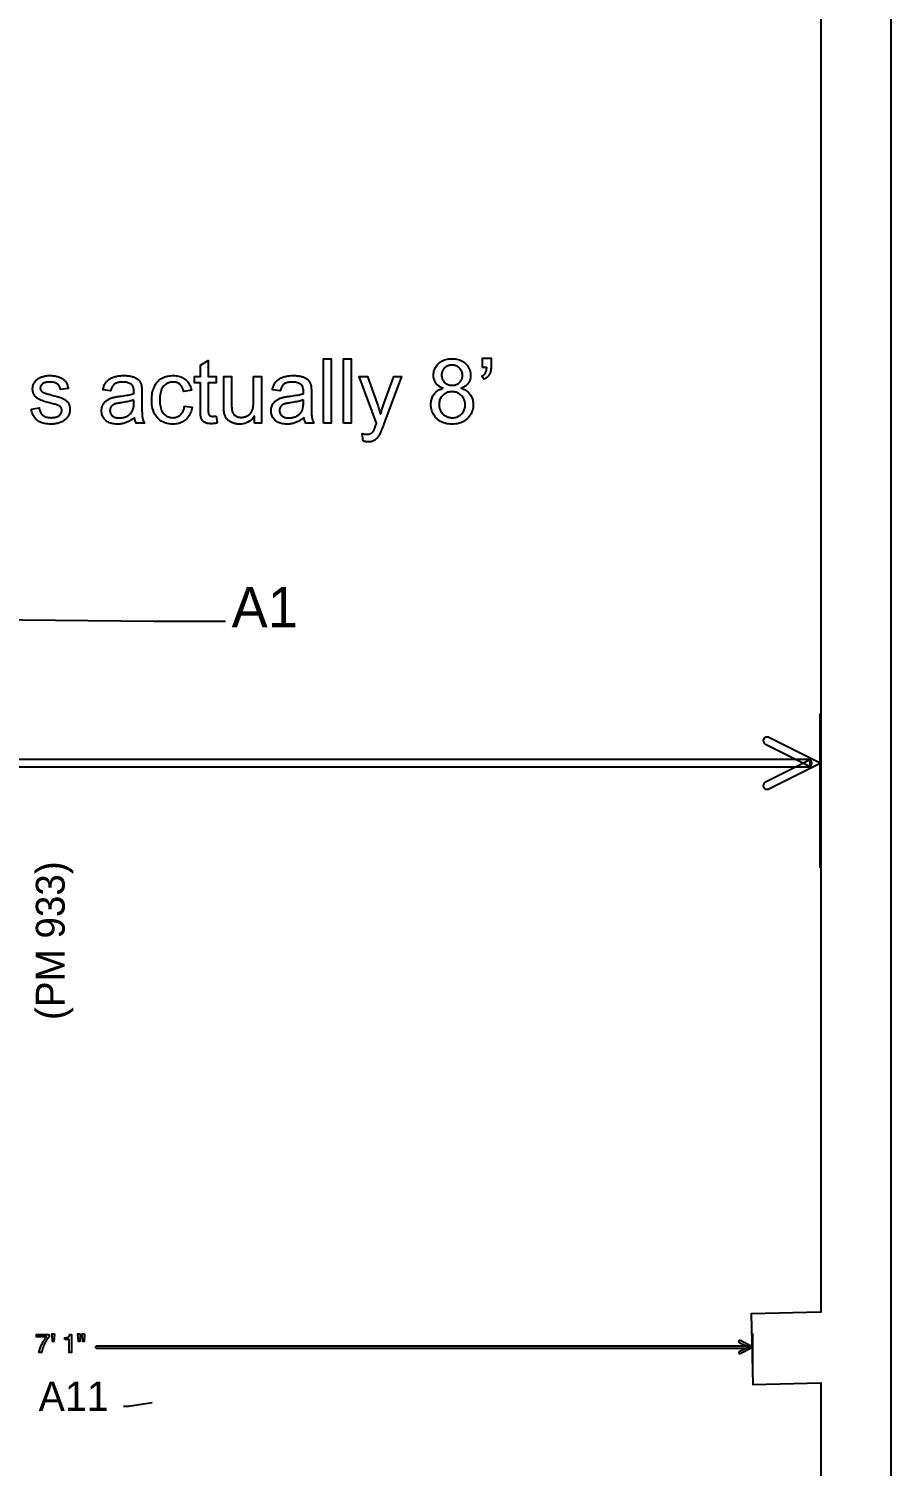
# Model space of a CAD drawing. Header units: inches. Extents: x -1 to 396, y -34 to 687.
# Drawn here: x 339.1 to 392.2, y 403.2 to 491.7 of the extents above; entities that cross this region are included whole.
import ezdxf

# ---------------------------------------------------------------- set-up
doc = ezdxf.new("R2010")
doc.units = ezdxf.units.IN
doc.header["$MEASUREMENT"] = 0
for name, color, linetype in [('AL_EQUIPMENT', 6, 'Continuous'), ('AL_LABELS', 1, 'Continuous'), ('AL_LINEWORK', 30, 'Continuous'), ('DIMENSIONS', 9, 'Continuous'), ('NOTES', 1, 'Continuous'), ('WALLS', 7, 'Continuous')]:
    doc.layers.add(name, color=color, linetype=linetype)

# ---------------------------------------------------------------- blocks, each defined once
blk = doc.blocks.new('AL_pm933', base_point=(1408.585, -349.357))
for p, q in [((1394.37, -381.876), (1394.37, -309.876)), ((1394.37, -309.876), (1431.12, -309.876)), ((1431.12, -381.876), (1431.12, -309.876)), ((1394.37, -313.594), (1388.333, -313.594)), ((1388.333, -313.594), (1388.333, -378.671)), ((1394.37, -313.594), (1394.37, -378.671)), ((1390.849, -320.284), (1390.849, -372.944)), ((1390.849, -320.284), (1392.045, -320.284)), ((1392.045, -320.284), (1392.045, -372.944)), ((1388.333, -322.501), (1386.051, -322.501)), ((1386.051, -322.501), (1386.051, -327.663)), ((1386.051, -327.663), (1388.333, -327.663)), ((1388.333, -364.581), (1386.051, -364.581)), ((1386.051, -364.581), (1386.051, -369.743)), ((1386.051, -369.743), (1388.333, -369.743)), ((1390.849, -372.944), (1392.045, -372.944)), ((1394.37, -378.671), (1388.333, -378.671)), ((1394.37, -381.876), (1431.12, -381.876))]:
    blk.add_line(p, q)
for points in [[(1429.37, -320.432), (1429.37, -320.432), (1429.37, -320.432), (1428.74, -323.546), (1427.024, -326.089), (1424.48, -327.803), (1421.37, -328.432), (1421.37, -328.432), (1418.255, -327.803), (1415.712, -326.089), (1413.998, -323.546), (1413.37, -320.432), (1413.37, -320.432), (1413.998, -317.318), (1415.712, -314.775), (1418.255, -313.061), (1421.37, -312.432), (1421.37, -312.432), (1424.48, -313.061), (1427.024, -314.775), (1428.74, -317.318), (1429.37, -320.432)], [(1411.98, -320.764), (1411.98, -320.764), (1411.98, -320.764), (1411.352, -323.878), (1409.637, -326.421), (1407.095, -328.135), (1403.98, -328.764), (1403.98, -328.764), (1400.865, -328.135), (1398.323, -326.421), (1396.608, -323.878), (1395.98, -320.764), (1395.98, -320.764), (1396.608, -317.65), (1398.323, -315.107), (1400.865, -313.393), (1403.98, -312.764), (1403.98, -312.764), (1407.095, -313.393), (1409.637, -315.107), (1411.352, -317.65), (1411.98, -320.764)], [(1411.98, -343.658), (1411.98, -343.658), (1411.98, -343.658), (1411.352, -346.772), (1409.637, -349.315), (1407.095, -351.029), (1403.98, -351.658), (1403.98, -351.658), (1400.865, -351.029), (1398.323, -349.315), (1396.608, -346.772), (1395.98, -343.658), (1395.98, -343.658), (1396.608, -340.544), (1398.323, -338.001), (1400.865, -336.287), (1403.98, -335.658), (1403.98, -335.658), (1407.095, -336.287), (1409.637, -338.001), (1411.352, -340.544), (1411.98, -343.658)], [(1429.63, -344.255), (1429.63, -344.255), (1429.63, -344.255), (1429.002, -347.369), (1427.288, -349.912), (1424.745, -351.626), (1421.63, -352.255), (1421.63, -352.255), (1418.515, -351.626), (1415.972, -349.912), (1414.258, -347.369), (1413.63, -344.255), (1413.63, -344.255), (1414.258, -341.141), (1415.972, -338.598), (1418.515, -336.884), (1421.63, -336.255), (1421.63, -336.255), (1424.745, -336.884), (1427.288, -338.598), (1429.002, -341.141), (1429.63, -344.255)], [(1411.98, -367.495), (1411.98, -367.495), (1411.98, -367.495), (1411.352, -370.609), (1409.637, -373.152), (1407.095, -374.866), (1403.98, -375.495), (1403.98, -375.495), (1400.865, -374.866), (1398.323, -373.152), (1396.608, -370.609), (1395.98, -367.495), (1395.98, -367.495), (1396.608, -364.381), (1398.323, -361.838), (1400.865, -360.124), (1403.98, -359.495), (1403.98, -359.495), (1407.095, -360.124), (1409.637, -361.838), (1411.352, -364.381), (1411.98, -367.495)], [(1429.57, -367.813), (1429.57, -367.813), (1429.57, -367.813), (1428.94, -370.927), (1427.224, -373.47), (1424.68, -375.184), (1421.57, -375.813), (1421.57, -375.813), (1418.455, -375.184), (1415.912, -373.47), (1414.198, -370.927), (1413.57, -367.813), (1413.57, -367.813), (1414.198, -364.699), (1415.912, -362.156), (1418.455, -360.442), (1421.57, -359.813), (1421.57, -359.813), (1424.68, -360.442), (1427.224, -362.156), (1428.94, -364.699), (1429.57, -367.813)]]:
    blk.add_lwpolyline(points)
at = {"insert": (1404.501, -381.876), "char_height": 2.0998, "attachment_point": 1}
blk.add_mtext('Pizza Oven\\P(PM 933)', dxfattribs=at)

msp = doc.modelspace()

# ---------------------------------------------------------------- linework, layer by layer
at = {"layer": 'AL_LINEWORK'}
for points in [[(324.667, 455.478), (346.782, 455.263), (346.782, 455.263), (351.205, 455.263)], [(346.703, 407.116), (345.231, 406.899), (345.231, 406.899), (344.937, 406.899)]]:
    msp.add_lwpolyline(points, dxfattribs=at)
at = {"layer": 'DIMENSIONS'}
for points in [[(387.82, 440.074), (387.82, 449.576)], [(338.404, 446.285), (340.246, 446.285), (342.298, 446.285), (344.703, 446.285), (347.603, 446.285), (351.142, 446.285), (351.246, 446.285), (351.332, 446.285), (351.404, 446.285), (351.466, 446.285), (351.524, 446.285), (351.582, 446.285), (351.645, 446.285), (351.717, 446.285), (351.803, 446.285), (351.907, 446.285), (357.876, 446.285), (363.36, 446.284), (368.337, 446.284), (372.783, 446.284), (376.677, 446.284), (379.997, 446.284), (382.718, 446.284), (384.82, 446.284), (386.28, 446.284), (387.074, 446.284), (387.111, 446.287), (387.147, 446.296), (387.18, 446.31), (387.21, 446.329), (387.237, 446.351), (387.26, 446.378), (387.278, 446.408), (387.292, 446.441), (387.301, 446.477), (387.304, 446.514), (387.301, 446.551), (387.292, 446.587), (387.278, 446.62), (387.26, 446.65), (387.237, 446.677), (387.21, 446.7), (387.18, 446.719), (387.147, 446.732), (387.111, 446.741), (387.074, 446.744), (387.074, 446.744), (386.28, 446.744), (384.82, 446.744), (382.718, 446.744), (379.997, 446.744), (376.677, 446.744), (372.783, 446.744), (368.337, 446.744), (363.36, 446.745), (357.876, 446.745), (351.907, 446.745), (351.803, 446.745), (351.717, 446.745), (351.645, 446.745), (351.582, 446.745), (351.524, 446.745), (351.466, 446.745), (351.404, 446.745), (351.332, 446.745), (351.246, 446.745), (351.142, 446.745), (347.604, 446.745), (344.703, 446.745), (342.298, 446.745), (340.246, 446.745), (338.404, 446.745)], [(383.679, 408.938), (383.679, 411.388)]]:
    msp.add_lwpolyline(points, dxfattribs=at)
for points in [[(384.647, 444.929), (387.407, 446.308), (387.818, 446.514), (387.407, 446.72), (384.647, 448.1), (384.612, 448.114), (384.577, 448.122), (384.541, 448.124), (384.506, 448.121), (384.471, 448.113), (384.439, 448.099), (384.409, 448.08), (384.381, 448.057), (384.358, 448.029), (384.338, 447.997), (384.324, 447.963), (384.316, 447.927), (384.314, 447.891), (384.317, 447.856), (384.326, 447.822), (384.339, 447.789), (384.358, 447.759), (384.381, 447.732), (384.409, 447.708), (384.441, 447.689), (387.201, 446.308), (387.201, 446.72), (384.441, 445.34), (384.409, 445.321), (384.381, 445.297), (384.358, 445.27), (384.339, 445.239), (384.326, 445.207), (384.317, 445.173), (384.314, 445.137), (384.316, 445.102), (384.324, 445.066), (384.338, 445.031), (384.358, 444.999), (384.381, 444.972), (384.408, 444.948), (384.439, 444.93), (384.471, 444.916), (384.505, 444.907), (384.541, 444.904), (384.576, 444.906), (384.612, 444.915), (384.647, 444.929)], [(340.36, 411.315), (340.36, 411.192), (340.349, 411.181), (340.337, 411.168), (340.324, 411.153), (340.311, 411.138), (340.297, 411.12), (340.282, 411.101), (340.266, 411.08), (340.25, 411.058), (340.233, 411.034), (340.216, 411.009), (340.198, 410.983), (340.18, 410.956), (340.163, 410.929), (340.147, 410.901), (340.131, 410.873), (340.115, 410.845), (340.1, 410.816), (340.085, 410.787), (340.07, 410.757), (340.056, 410.727), (340.043, 410.698), (340.03, 410.67), (340.018, 410.642), (340.007, 410.614), (339.996, 410.587), (339.986, 410.56), (339.977, 410.534), (339.968, 410.509), (339.96, 410.484), (339.953, 410.459), (339.948, 410.443), (339.943, 410.424), (339.938, 410.404), (339.932, 410.382), (339.926, 410.358), (339.92, 410.332), (339.914, 410.304), (339.908, 410.274), (339.901, 410.242), (339.894, 410.209), (339.737, 410.209), (339.749, 410.273), (339.764, 410.337), (339.781, 410.402), (339.801, 410.466), (339.823, 410.53), (339.848, 410.594), (339.875, 410.658), (339.905, 410.722), (339.938, 410.786), (339.973, 410.85), (339.995, 410.887), (340.017, 410.923), (340.039, 410.958), (340.061, 410.992), (340.084, 411.024), (340.106, 411.056), (340.129, 411.087), (340.152, 411.117), (340.176, 411.146), (340.199, 411.173), (339.577, 411.173), (339.577, 411.315), (340.36, 411.315)], [(340.679, 411.363), (340.653, 410.901), (340.562, 410.901), (340.536, 411.363), (340.679, 411.363)], [(341.322, 411.006), (341.322, 411.114), (341.352, 411.117), (341.38, 411.121), (341.406, 411.125), (341.43, 411.129), (341.452, 411.134), (341.473, 411.139), (341.491, 411.145), (341.508, 411.151), (341.523, 411.157), (341.536, 411.164), (341.548, 411.172), (341.559, 411.182), (341.57, 411.194), (341.579, 411.207), (341.589, 411.223), (341.598, 411.241), (341.606, 411.26), (341.613, 411.281), (341.62, 411.305), (341.626, 411.33), (341.738, 411.33), (341.738, 410.209), (341.587, 410.209), (341.587, 411.006), (341.322, 411.006)], [(342.27, 411.363), (342.247, 410.901), (342.152, 410.901), (342.128, 411.363), (342.27, 411.363)], [(342.54, 411.363), (342.516, 410.901), (342.421, 410.901), (342.397, 411.363), (342.54, 411.363)], [(382.886, 410.151), (383.576, 410.496), (383.679, 410.548), (383.576, 410.599), (382.886, 410.944), (382.877, 410.948), (382.868, 410.95), (382.859, 410.95), (382.85, 410.95), (382.842, 410.947), (382.834, 410.944), (382.826, 410.939), (382.819, 410.934), (382.813, 410.927), (382.809, 410.919), (382.805, 410.91), (382.803, 410.901), (382.803, 410.892), (382.803, 410.883), (382.805, 410.875), (382.809, 410.867), (382.814, 410.859), (382.819, 410.852), (382.826, 410.846), (382.834, 410.841), (383.524, 410.496), (383.524, 410.599), (382.834, 410.254), (382.826, 410.249), (382.819, 410.244), (382.813, 410.237), (382.809, 410.229), (382.805, 410.221), (382.803, 410.212), (382.802, 410.204), (382.803, 410.195), (382.805, 410.186), (382.809, 410.177), (382.813, 410.169), (382.819, 410.162), (382.826, 410.156), (382.834, 410.152), (382.842, 410.148), (382.85, 410.146), (382.859, 410.145), (382.868, 410.146), (382.877, 410.148), (382.886, 410.151)], [(383.492, 410.605), (383.344, 410.605), (383.216, 410.605), (383.095, 410.605), (382.97, 410.605), (382.827, 410.605), (382.655, 410.605), (382.441, 410.605), (382.173, 410.605), (381.837, 410.605), (381.423, 410.605), (380.892, 410.605), (380.451, 410.605), (380.071, 410.605), (379.725, 410.605), (379.386, 410.605), (379.026, 410.605), (378.617, 410.605), (378.132, 410.605), (377.543, 410.605), (376.822, 410.605), (375.148, 410.605), (373.763, 410.605), (372.586, 410.605), (371.536, 410.605), (370.533, 410.605), (369.496, 410.605), (368.345, 410.605), (366.999, 410.605), (365.377, 410.605), (363.4, 410.605), (361.348, 410.605), (359.665, 410.605), (358.27, 410.605), (357.078, 410.605), (356.008, 410.605), (354.975, 410.605), (353.896, 410.605), (352.69, 410.605), (351.271, 410.605), (349.559, 410.605), (348.194, 410.605), (347.093, 410.605), (346.218, 410.605), (345.533, 410.605), (344.998, 410.605), (344.576, 410.605), (344.23, 410.605), (343.922, 410.605), (343.614, 410.605), (343.268, 410.605), (343.258, 410.605), (343.249, 410.602), (343.241, 410.599), (343.234, 410.594), (343.227, 410.588), (343.221, 410.582), (343.217, 410.574), (343.213, 410.566), (343.211, 410.557), (343.21, 410.548), (343.211, 410.539), (343.213, 410.53), (343.217, 410.521), (343.221, 410.514), (343.227, 410.507), (343.234, 410.501), (343.241, 410.497), (343.249, 410.493), (343.258, 410.491), (343.268, 410.49), (343.614, 410.49), (343.922, 410.49), (344.23, 410.49), (344.576, 410.49), (344.998, 410.49), (345.533, 410.49), (346.218, 410.49), (347.093, 410.49), (348.194, 410.49), (349.559, 410.49), (351.271, 410.49), (352.69, 410.49), (353.896, 410.49), (354.975, 410.49), (356.008, 410.49), (357.078, 410.49), (358.27, 410.49), (359.665, 410.49), (361.348, 410.49), (363.4, 410.49), (365.377, 410.49), (366.999, 410.49), (368.345, 410.49), (369.496, 410.49), (370.533, 410.49), (371.536, 410.49), (372.586, 410.49), (373.763, 410.49), (375.148, 410.49), (376.822, 410.49), (377.543, 410.49), (378.132, 410.49), (378.617, 410.49), (379.026, 410.49), (379.386, 410.49), (379.725, 410.49), (380.071, 410.49), (380.451, 410.49), (380.892, 410.49), (381.423, 410.49), (381.837, 410.49), (382.173, 410.49), (382.441, 410.49), (382.655, 410.49), (382.827, 410.49), (382.97, 410.49), (383.095, 410.49), (383.216, 410.49), (383.344, 410.49), (383.492, 410.49), (383.502, 410.491), (383.511, 410.493), (383.519, 410.497), (383.526, 410.501), (383.533, 410.507), (383.539, 410.514), (383.544, 410.521), (383.547, 410.53), (383.549, 410.539), (383.55, 410.548), (383.549, 410.557), (383.547, 410.566), (383.544, 410.574), (383.539, 410.582), (383.533, 410.589), (383.526, 410.594), (383.519, 410.599), (383.511, 410.602), (383.502, 410.605), (383.492, 410.605)]]:
    msp.add_lwpolyline(points, close=True, dxfattribs=at)
at = {"layer": 'NOTES'}
for points in [[(350.635, 467.894), (350.705, 467.466), (350.665, 467.457), (350.625, 467.45), (350.586, 467.444), (350.548, 467.438), (350.511, 467.433), (350.475, 467.429), (350.44, 467.426), (350.405, 467.424), (350.372, 467.423), (350.339, 467.422), (350.287, 467.423), (350.238, 467.426), (350.191, 467.43), (350.146, 467.436), (350.104, 467.443), (350.065, 467.452), (350.027, 467.463), (349.992, 467.476), (349.959, 467.49), (349.929, 467.506), (349.901, 467.523), (349.874, 467.541), (349.85, 467.561), (349.826, 467.581), (349.805, 467.603), (349.785, 467.625), (349.768, 467.649), (349.751, 467.673), (349.737, 467.699), (349.724, 467.726), (349.713, 467.756), (349.703, 467.792), (349.694, 467.834), (349.686, 467.883), (349.68, 467.937), (349.674, 467.997), (349.67, 468.063), (349.667, 468.136), (349.666, 468.214), (349.665, 468.298), (349.665, 469.945), (349.309, 469.945), (349.309, 470.323), (349.665, 470.323), (349.665, 471.032), (350.147, 471.323), (350.147, 470.323), (350.635, 470.323), (350.635, 469.945), (350.147, 469.945), (350.147, 468.271), (350.148, 468.231), (350.148, 468.194), (350.15, 468.16), (350.152, 468.129), (350.154, 468.101), (350.157, 468.076), (350.16, 468.054), (350.164, 468.034), (350.168, 468.018), (350.173, 468.005), (350.178, 467.993), (350.185, 467.982), (350.191, 467.971), (350.199, 467.961), (350.207, 467.951), (350.215, 467.942), (350.225, 467.933), (350.235, 467.925), (350.245, 467.918), (350.257, 467.91), (350.269, 467.904), (350.282, 467.898), (350.296, 467.892), (350.311, 467.888), (350.327, 467.884), (350.344, 467.881), (350.362, 467.878), (350.381, 467.877), (350.401, 467.876), (350.422, 467.875), (350.439, 467.875), (350.457, 467.876), (350.475, 467.877), (350.495, 467.878), (350.516, 467.88), (350.538, 467.882), (350.561, 467.884), (350.585, 467.887), (350.609, 467.89), (350.635, 467.894)], [(357.239, 467.46), (357.239, 471.412), (357.724, 471.412), (357.724, 467.46), (357.239, 467.46)], [(358.466, 467.46), (358.466, 471.412), (358.951, 471.412), (358.951, 467.46), (358.466, 467.46)], [(364.609, 469.603), (364.55, 469.626), (364.494, 469.651), (364.442, 469.678), (364.392, 469.707), (364.346, 469.737), (364.303, 469.77), (364.263, 469.804), (364.226, 469.84), (364.192, 469.878), (364.161, 469.918), (364.134, 469.96), (364.109, 470.004), (364.087, 470.049), (364.068, 470.095), (364.052, 470.143), (364.039, 470.193), (364.029, 470.245), (364.022, 470.298), (364.017, 470.353), (364.016, 470.409), (364.019, 470.494), (364.028, 470.576), (364.044, 470.655), (364.065, 470.732), (364.093, 470.806), (364.127, 470.877), (364.168, 470.945), (364.214, 471.011), (364.267, 471.074), (364.326, 471.134), (364.39, 471.19), (364.458, 471.24), (364.53, 471.284), (364.606, 471.322), (364.687, 471.354), (364.771, 471.381), (364.86, 471.401), (364.953, 471.416), (365.05, 471.425), (365.15, 471.428), (365.252, 471.425), (365.349, 471.416), (365.443, 471.401), (365.532, 471.38), (365.617, 471.353), (365.699, 471.32), (365.776, 471.281), (365.849, 471.235), (365.918, 471.184), (365.983, 471.127), (366.043, 471.066), (366.097, 471.002), (366.144, 470.935), (366.185, 470.866), (366.22, 470.794), (366.248, 470.72), (366.27, 470.643), (366.286, 470.563), (366.296, 470.48), (366.299, 470.396), (366.297, 470.341), (366.293, 470.288), (366.286, 470.237), (366.276, 470.187), (366.263, 470.138), (366.247, 470.091), (366.228, 470.046), (366.206, 470.001), (366.182, 469.958), (366.155, 469.917), (366.124, 469.877), (366.091, 469.839), (366.055, 469.803), (366.015, 469.769), (365.973, 469.737), (365.928, 469.706), (365.879, 469.678), (365.828, 469.651), (365.774, 469.626), (365.717, 469.603), (365.788, 469.578), (365.855, 469.55), (365.919, 469.519), (365.98, 469.485), (366.037, 469.448), (366.091, 469.408), (366.141, 469.366), (366.188, 469.32), (366.231, 469.272), (366.27, 469.22), (366.307, 469.166), (366.339, 469.111), (366.367, 469.053), (366.392, 468.993), (366.413, 468.93), (366.43, 468.866), (366.443, 468.8), (366.453, 468.732), (366.459, 468.662), (366.461, 468.59), (366.457, 468.49), (366.446, 468.393), (366.428, 468.3), (366.403, 468.21), (366.371, 468.123), (366.331, 468.04), (366.285, 467.959), (366.231, 467.882), (366.17, 467.808), (366.102, 467.738), (366.028, 467.672), (365.95, 467.614), (365.867, 467.562), (365.779, 467.517), (365.687, 467.479), (365.59, 467.448), (365.489, 467.424), (365.383, 467.407), (365.273, 467.396), (365.159, 467.393), (365.044, 467.396), (364.934, 467.407), (364.828, 467.424), (364.727, 467.448), (364.63, 467.479), (364.538, 467.517), (364.451, 467.562), (364.368, 467.614), (364.289, 467.673), (364.215, 467.739), (364.147, 467.81), (364.086, 467.884), (364.032, 467.962), (363.986, 468.044), (363.946, 468.128), (363.914, 468.216), (363.889, 468.308), (363.871, 468.403), (363.86, 468.501), (363.857, 468.603), (363.859, 468.679), (363.864, 468.752), (363.874, 468.823), (363.888, 468.891), (363.906, 468.957), (363.927, 469.02), (363.952, 469.081), (363.982, 469.139), (364.015, 469.195), (364.052, 469.249), (364.093, 469.299), (364.137, 469.346), (364.184, 469.39), (364.235, 469.43), (364.289, 469.467), (364.346, 469.501), (364.407, 469.532), (364.471, 469.559), (364.538, 469.582), (364.609, 469.603)], [(367.037, 470.889), (367.037, 471.452), (367.558, 471.452), (367.558, 471.007), (367.557, 470.937), (367.554, 470.871), (367.55, 470.809), (367.544, 470.751), (367.537, 470.697), (367.527, 470.647), (367.517, 470.601), (367.504, 470.559), (367.49, 470.521), (367.474, 470.487), (367.449, 470.445), (367.422, 470.404), (367.393, 470.366), (367.361, 470.33), (367.326, 470.296), (367.288, 470.264), (367.248, 470.234), (367.206, 470.207), (367.161, 470.181), (367.113, 470.158), (366.994, 470.35), (367.023, 470.362), (367.049, 470.376), (367.075, 470.391), (367.099, 470.408), (367.121, 470.426), (367.142, 470.446), (367.162, 470.466), (367.18, 470.489), (367.196, 470.512), (367.211, 470.537), (367.225, 470.564), (367.237, 470.592), (367.248, 470.622), (367.258, 470.655), (367.267, 470.689), (367.274, 470.725), (367.28, 470.763), (367.285, 470.803), (367.288, 470.845), (367.291, 470.889), (367.037, 470.889)], [(339.258, 468.315), (339.737, 468.39), (339.747, 468.334), (339.759, 468.28), (339.775, 468.229), (339.793, 468.181), (339.814, 468.135), (339.838, 468.092), (339.865, 468.052), (339.894, 468.015), (339.927, 467.98), (339.963, 467.948), (340.001, 467.919), (340.042, 467.893), (340.087, 467.87), (340.134, 467.85), (340.184, 467.833), (340.237, 467.819), (340.293, 467.808), (340.352, 467.8), (340.414, 467.796), (340.479, 467.794), (340.544, 467.796), (340.606, 467.8), (340.664, 467.807), (340.719, 467.816), (340.77, 467.828), (340.818, 467.843), (340.862, 467.861), (340.903, 467.881), (340.941, 467.905), (340.975, 467.93), (341.005, 467.958), (341.033, 467.987), (341.057, 468.016), (341.078, 468.047), (341.096, 468.078), (341.111, 468.111), (341.122, 468.144), (341.13, 468.178), (341.135, 468.214), (341.136, 468.25), (341.135, 468.282), (341.131, 468.313), (341.124, 468.342), (341.114, 468.37), (341.101, 468.397), (341.085, 468.422), (341.066, 468.446), (341.045, 468.468), (341.021, 468.489), (340.994, 468.509), (340.971, 468.522), (340.942, 468.536), (340.907, 468.551), (340.866, 468.566), (340.82, 468.582), (340.767, 468.599), (340.709, 468.616), (340.644, 468.635), (340.574, 468.654), (340.498, 468.673), (340.394, 468.7), (340.297, 468.726), (340.207, 468.751), (340.123, 468.775), (340.046, 468.799), (339.975, 468.822), (339.911, 468.844), (339.853, 468.865), (339.802, 468.886), (339.758, 468.906), (339.717, 468.927), (339.679, 468.949), (339.643, 468.972), (339.609, 468.997), (339.576, 469.023), (339.546, 469.051), (339.518, 469.081), (339.492, 469.112), (339.467, 469.144), (339.445, 469.178), (339.425, 469.214), (339.407, 469.249), (339.391, 469.286), (339.377, 469.323), (339.365, 469.361), (339.356, 469.4), (339.348, 469.44), (339.343, 469.48), (339.34, 469.521), (339.338, 469.563), (339.339, 469.601), (339.342, 469.638), (339.346, 469.675), (339.353, 469.711), (339.36, 469.747), (339.37, 469.782), (339.381, 469.817), (339.395, 469.851), (339.41, 469.884), (339.426, 469.917), (339.444, 469.949), (339.464, 469.98), (339.484, 470.01), (339.506, 470.039), (339.53, 470.066), (339.554, 470.093), (339.58, 470.118), (339.607, 470.143), (339.635, 470.166), (339.665, 470.188), (339.688, 470.204), (339.713, 470.22), (339.74, 470.236), (339.768, 470.251), (339.798, 470.265), (339.83, 470.279), (339.863, 470.292), (339.898, 470.305), (339.935, 470.318), (339.973, 470.329), (340.013, 470.34), (340.053, 470.35), (340.093, 470.359), (340.134, 470.367), (340.176, 470.373), (340.218, 470.378), (340.261, 470.382), (340.304, 470.385), (340.348, 470.387), (340.392, 470.387), (340.459, 470.386), (340.524, 470.384), (340.587, 470.379), (340.649, 470.372), (340.709, 470.363), (340.767, 470.352), (340.824, 470.34), (340.879, 470.325), (340.932, 470.309), (340.984, 470.29), (341.034, 470.27), (341.081, 470.249), (341.125, 470.226), (341.167, 470.202), (341.205, 470.176), (341.242, 470.149), (341.275, 470.121), (341.306, 470.091), (341.335, 470.06), (341.36, 470.028), (341.384, 469.993), (341.406, 469.957), (341.426, 469.918), (341.445, 469.877), (341.463, 469.834), (341.478, 469.788), (341.493, 469.741), (341.506, 469.691), (341.517, 469.639), (341.527, 469.584), (341.053, 469.519), (341.045, 469.563), (341.035, 469.604), (341.022, 469.643), (341.007, 469.681), (340.99, 469.716), (340.97, 469.75), (340.947, 469.781), (340.923, 469.811), (340.895, 469.839), (340.865, 469.864), (340.833, 469.888), (340.798, 469.909), (340.761, 469.928), (340.721, 469.944), (340.678, 469.957), (340.633, 469.969), (340.586, 469.977), (340.536, 469.983), (340.483, 469.987), (340.428, 469.988), (340.363, 469.987), (340.301, 469.984), (340.244, 469.978), (340.191, 469.971), (340.141, 469.961), (340.095, 469.949), (340.053, 469.934), (340.015, 469.918), (339.981, 469.899), (339.95, 469.878), (339.923, 469.855), (339.899, 469.832), (339.878, 469.808), (339.859, 469.784), (339.843, 469.758), (339.83, 469.732), (339.82, 469.705), (339.813, 469.677), (339.809, 469.648), (339.808, 469.619), (339.808, 469.6), (339.81, 469.582), (339.813, 469.564), (339.817, 469.547), (339.822, 469.53), (339.829, 469.513), (339.837, 469.496), (339.845, 469.48), (339.856, 469.465), (339.867, 469.449), (339.879, 469.434), (339.893, 469.419), (339.908, 469.405), (339.925, 469.391), (339.943, 469.378), (339.962, 469.365), (339.983, 469.353), (340.005, 469.342), (340.028, 469.33), (340.053, 469.32), (340.07, 469.314), (340.093, 469.306), (340.122, 469.297), (340.156, 469.287), (340.196, 469.276), (340.242, 469.262), (340.293, 469.248), (340.35, 469.232), (340.413, 469.215), (340.481, 469.196), (340.581, 469.169), (340.675, 469.143), (340.762, 469.118), (340.843, 469.094), (340.918, 469.071), (340.987, 469.049), (341.05, 469.028), (341.106, 469.008), (341.156, 468.989), (341.2, 468.971), (341.24, 468.953), (341.278, 468.933), (341.314, 468.911), (341.349, 468.888), (341.381, 468.863), (341.412, 468.837), (341.442, 468.809), (341.469, 468.78), (341.495, 468.749), (341.519, 468.716), (341.541, 468.682), (341.561, 468.646), (341.578, 468.609), (341.593, 468.57), (341.606, 468.529), (341.617, 468.487), (341.625, 468.443), (341.63, 468.397), (341.634, 468.35), (341.635, 468.301), (341.634, 468.253), (341.629, 468.205), (341.622, 468.158), (341.612, 468.112), (341.6, 468.066), (341.584, 468.02), (341.566, 467.975), (341.544, 467.931), (341.52, 467.887), (341.494, 467.844), (341.464, 467.802), (341.432, 467.762), (341.397, 467.724), (341.36, 467.688), (341.321, 467.654), (341.279, 467.622), (341.234, 467.592), (341.187, 467.563), (341.137, 467.537), (341.085, 467.513), (341.031, 467.49), (340.976, 467.47), (340.919, 467.453), (340.86, 467.438), (340.801, 467.425), (340.74, 467.414), (340.677, 467.406), (340.613, 467.4), (340.548, 467.397), (340.481, 467.395), (340.372, 467.398), (340.269, 467.405), (340.17, 467.416), (340.077, 467.433), (339.99, 467.453), (339.907, 467.479), (339.83, 467.509), (339.759, 467.544), (339.692, 467.583), (339.631, 467.627), (339.575, 467.676), (339.522, 467.729), (339.475, 467.786), (339.431, 467.849), (339.391, 467.915), (339.356, 467.986), (339.325, 468.061), (339.298, 468.141), (339.276, 468.226), (339.258, 468.315)], [(345.614, 467.813), (345.56, 467.769), (345.507, 467.727), (345.454, 467.688), (345.401, 467.651), (345.349, 467.618), (345.297, 467.587), (345.246, 467.559), (345.195, 467.533), (345.145, 467.51), (345.095, 467.49), (345.045, 467.472), (344.994, 467.456), (344.942, 467.442), (344.889, 467.429), (344.836, 467.419), (344.782, 467.411), (344.728, 467.404), (344.673, 467.399), (344.616, 467.396), (344.56, 467.395), (344.468, 467.398), (344.38, 467.405), (344.296, 467.416), (344.217, 467.432), (344.143, 467.453), (344.072, 467.478), (344.006, 467.508), (343.945, 467.543), (343.887, 467.582), (343.835, 467.626), (343.786, 467.673), (343.743, 467.723), (343.705, 467.776), (343.672, 467.831), (343.645, 467.888), (343.622, 467.949), (343.604, 468.011), (343.591, 468.077), (343.584, 468.144), (343.581, 468.215), (343.582, 468.257), (343.585, 468.298), (343.59, 468.338), (343.597, 468.377), (343.605, 468.416), (343.616, 468.454), (343.628, 468.491), (343.642, 468.528), (343.659, 468.564), (343.677, 468.599), (343.697, 468.633), (343.718, 468.666), (343.74, 468.697), (343.763, 468.727), (343.787, 468.756), (343.813, 468.783), (343.84, 468.809), (343.868, 468.833), (343.897, 468.856), (343.928, 468.878), (343.959, 468.898), (343.991, 468.918), (344.024, 468.936), (344.058, 468.954), (344.092, 468.97), (344.128, 468.986), (344.164, 469), (344.201, 469.013), (344.238, 469.026), (344.277, 469.037), (344.307, 469.044), (344.34, 469.052), (344.375, 469.059), (344.414, 469.067), (344.456, 469.074), (344.5, 469.081), (344.548, 469.088), (344.598, 469.096), (344.652, 469.103), (344.708, 469.11), (344.822, 469.124), (344.931, 469.139), (345.033, 469.154), (345.128, 469.17), (345.218, 469.187), (345.301, 469.204), (345.379, 469.221), (345.45, 469.239), (345.515, 469.258), (345.573, 469.277), (345.574, 469.296), (345.574, 469.314), (345.575, 469.33), (345.575, 469.345), (345.575, 469.358), (345.575, 469.37), (345.576, 469.381), (345.576, 469.39), (345.576, 469.397), (345.576, 469.404), (345.574, 469.461), (345.57, 469.515), (345.563, 469.566), (345.554, 469.613), (345.541, 469.656), (345.526, 469.696), (345.509, 469.733), (345.488, 469.766), (345.465, 469.795), (345.438, 469.821), (345.399, 469.853), (345.357, 469.881), (345.311, 469.905), (345.261, 469.927), (345.207, 469.945), (345.15, 469.959), (345.09, 469.971), (345.025, 469.979), (344.957, 469.984), (344.886, 469.986), (344.819, 469.985), (344.756, 469.981), (344.697, 469.975), (344.641, 469.967), (344.588, 469.956), (344.54, 469.943), (344.494, 469.927), (344.453, 469.909), (344.415, 469.889), (344.38, 469.866), (344.349, 469.84), (344.319, 469.81), (344.29, 469.777), (344.264, 469.74), (344.239, 469.7), (344.215, 469.655), (344.194, 469.607), (344.174, 469.556), (344.156, 469.5), (344.139, 469.441), (343.665, 469.506), (343.679, 469.566), (343.694, 469.623), (343.711, 469.678), (343.73, 469.731), (343.75, 469.781), (343.772, 469.829), (343.796, 469.875), (343.822, 469.918), (343.849, 469.959), (343.878, 469.998), (343.909, 470.035), (343.942, 470.069), (343.979, 470.103), (344.017, 470.134), (344.059, 470.164), (344.103, 470.192), (344.15, 470.218), (344.199, 470.242), (344.252, 470.265), (344.306, 470.286), (344.363, 470.306), (344.422, 470.323), (344.483, 470.338), (344.545, 470.351), (344.609, 470.362), (344.675, 470.371), (344.742, 470.378), (344.812, 470.383), (344.883, 470.386), (344.956, 470.387), (345.028, 470.387), (345.097, 470.384), (345.163, 470.38), (345.227, 470.374), (345.288, 470.366), (345.346, 470.356), (345.402, 470.345), (345.454, 470.332), (345.504, 470.318), (345.552, 470.301), (345.596, 470.283), (345.638, 470.265), (345.678, 470.245), (345.716, 470.225), (345.75, 470.204), (345.783, 470.182), (345.813, 470.159), (345.841, 470.135), (345.866, 470.11), (345.889, 470.084), (345.909, 470.057), (345.929, 470.029), (345.947, 470), (345.964, 469.969), (345.98, 469.936), (345.995, 469.903), (346.008, 469.867), (346.02, 469.831), (346.03, 469.793), (346.04, 469.754), (346.044, 469.727), (346.048, 469.696), (346.052, 469.662), (346.055, 469.623), (346.058, 469.58), (346.06, 469.533), (346.062, 469.483), (346.063, 469.428), (346.064, 469.369), (346.064, 469.307), (346.064, 468.66), (346.064, 468.529), (346.065, 468.409), (346.067, 468.298), (346.069, 468.198), (346.071, 468.107), (346.075, 468.027), (346.079, 467.956), (346.084, 467.895), (346.089, 467.845), (346.095, 467.804), (346.102, 467.768), (346.11, 467.733), (346.119, 467.698), (346.129, 467.663), (346.141, 467.628), (346.154, 467.594), (346.168, 467.56), (346.183, 467.526), (346.2, 467.493), (346.217, 467.46), (345.711, 467.46), (345.696, 467.491), (345.683, 467.523), (345.67, 467.555), (345.659, 467.589), (345.649, 467.624), (345.639, 467.66), (345.631, 467.697), (345.624, 467.734), (345.618, 467.773), (345.614, 467.813)], [(348.684, 468.509), (349.161, 468.447), (349.143, 468.35), (349.12, 468.258), (349.092, 468.17), (349.059, 468.086), (349.022, 468.007), (348.979, 467.932), (348.932, 467.861), (348.88, 467.795), (348.823, 467.732), (348.761, 467.674), (348.695, 467.621), (348.626, 467.574), (348.554, 467.532), (348.479, 467.496), (348.402, 467.465), (348.321, 467.44), (348.238, 467.421), (348.151, 467.407), (348.062, 467.398), (347.969, 467.395), (347.854, 467.399), (347.744, 467.411), (347.638, 467.43), (347.536, 467.457), (347.439, 467.491), (347.347, 467.534), (347.26, 467.584), (347.177, 467.641), (347.098, 467.707), (347.025, 467.78), (346.957, 467.86), (346.896, 467.946), (346.843, 468.04), (346.796, 468.14), (346.757, 468.247), (346.725, 468.36), (346.7, 468.48), (346.682, 468.607), (346.671, 468.741), (346.668, 468.881), (346.669, 468.972), (346.674, 469.061), (346.681, 469.148), (346.692, 469.233), (346.706, 469.315), (346.723, 469.395), (346.743, 469.473), (346.766, 469.548), (346.792, 469.621), (346.821, 469.692), (346.854, 469.76), (346.889, 469.824), (346.928, 469.885), (346.97, 469.942), (347.015, 469.996), (347.063, 470.047), (347.115, 470.094), (347.17, 470.137), (347.228, 470.177), (347.289, 470.214), (347.352, 470.247), (347.417, 470.276), (347.482, 470.302), (347.549, 470.325), (347.617, 470.344), (347.686, 470.36), (347.756, 470.372), (347.827, 470.38), (347.899, 470.386), (347.972, 470.387), (348.064, 470.385), (348.152, 470.378), (348.237, 470.366), (348.318, 470.35), (348.396, 470.328), (348.471, 470.303), (348.542, 470.272), (348.61, 470.236), (348.674, 470.196), (348.735, 470.152), (348.792, 470.102), (348.845, 470.049), (348.894, 469.992), (348.938, 469.931), (348.978, 469.866), (349.014, 469.797), (349.046, 469.724), (349.073, 469.647), (349.096, 469.567), (349.115, 469.482), (348.643, 469.409), (348.629, 469.465), (348.612, 469.519), (348.594, 469.569), (348.573, 469.617), (348.55, 469.662), (348.525, 469.704), (348.498, 469.743), (348.469, 469.779), (348.438, 469.812), (348.405, 469.843), (348.37, 469.871), (348.333, 469.895), (348.296, 469.917), (348.256, 469.936), (348.216, 469.952), (348.174, 469.965), (348.13, 469.975), (348.085, 469.983), (348.039, 469.987), (347.991, 469.988), (347.919, 469.986), (347.85, 469.978), (347.783, 469.965), (347.72, 469.946), (347.659, 469.923), (347.601, 469.894), (347.545, 469.86), (347.492, 469.82), (347.443, 469.776), (347.395, 469.726), (347.352, 469.67), (347.313, 469.608), (347.278, 469.54), (347.249, 469.466), (347.223, 469.386), (347.203, 469.3), (347.187, 469.208), (347.175, 469.109), (347.169, 469.005), (347.166, 468.894), (347.168, 468.782), (347.175, 468.676), (347.186, 468.576), (347.202, 468.483), (347.221, 468.396), (347.246, 468.315), (347.275, 468.241), (347.308, 468.173), (347.345, 468.111), (347.387, 468.056), (347.433, 468.006), (347.481, 467.962), (347.532, 467.922), (347.586, 467.888), (347.642, 467.86), (347.701, 467.836), (347.763, 467.818), (347.827, 467.805), (347.894, 467.797), (347.964, 467.794), (348.02, 467.796), (348.075, 467.801), (348.127, 467.81), (348.178, 467.822), (348.226, 467.838), (348.273, 467.857), (348.318, 467.88), (348.361, 467.906), (348.402, 467.936), (348.441, 467.969), (348.478, 468.006), (348.512, 468.047), (348.543, 468.092), (348.572, 468.14), (348.597, 468.192), (348.62, 468.248), (348.64, 468.307), (348.658, 468.371), (348.672, 468.438), (348.684, 468.509)], [(352.986, 467.46), (352.986, 467.881), (352.917, 467.788), (352.842, 467.706), (352.764, 467.633), (352.68, 467.57), (352.592, 467.517), (352.498, 467.473), (352.4, 467.439), (352.297, 467.415), (352.19, 467.4), (352.077, 467.395), (352.027, 467.396), (351.977, 467.399), (351.928, 467.404), (351.88, 467.411), (351.832, 467.42), (351.785, 467.43), (351.739, 467.443), (351.694, 467.458), (351.649, 467.474), (351.604, 467.492), (351.562, 467.512), (351.521, 467.533), (351.483, 467.555), (351.447, 467.578), (351.413, 467.602), (351.381, 467.627), (351.352, 467.653), (351.325, 467.68), (351.301, 467.708), (351.278, 467.736), (351.258, 467.766), (351.238, 467.798), (351.22, 467.83), (351.203, 467.864), (351.188, 467.9), (351.173, 467.936), (351.16, 467.974), (351.148, 468.014), (351.138, 468.054), (351.129, 468.096), (351.123, 468.126), (351.118, 468.16), (351.113, 468.197), (351.11, 468.237), (351.106, 468.281), (351.104, 468.328), (351.102, 468.378), (351.1, 468.432), (351.099, 468.489), (351.099, 468.549), (351.099, 470.323), (351.584, 470.323), (351.584, 468.735), (351.584, 468.662), (351.585, 468.593), (351.587, 468.529), (351.589, 468.471), (351.592, 468.417), (351.595, 468.368), (351.599, 468.324), (351.603, 468.286), (351.608, 468.252), (351.614, 468.223), (351.624, 468.185), (351.636, 468.15), (351.65, 468.115), (351.667, 468.083), (351.685, 468.052), (351.706, 468.023), (351.728, 467.995), (351.753, 467.969), (351.779, 467.945), (351.808, 467.922), (351.838, 467.902), (351.87, 467.883), (351.903, 467.867), (351.938, 467.852), (351.974, 467.84), (352.011, 467.831), (352.05, 467.823), (352.09, 467.818), (352.131, 467.814), (352.174, 467.813), (352.218, 467.814), (352.261, 467.818), (352.303, 467.823), (352.345, 467.831), (352.386, 467.841), (352.427, 467.853), (352.467, 467.868), (352.507, 467.885), (352.546, 467.904), (352.584, 467.925), (352.621, 467.948), (352.656, 467.973), (352.689, 467.999), (352.719, 468.028), (352.748, 468.057), (352.774, 468.088), (352.797, 468.121), (352.819, 468.156), (352.838, 468.192), (352.855, 468.23), (352.87, 468.27), (352.884, 468.314), (352.896, 468.361), (352.906, 468.412), (352.915, 468.466), (352.922, 468.524), (352.927, 468.585), (352.931, 468.649), (352.934, 468.717), (352.935, 468.789), (352.935, 470.323), (353.42, 470.323), (353.42, 467.46), (352.986, 467.46)], [(356.048, 467.813), (355.994, 467.769), (355.941, 467.727), (355.888, 467.688), (355.835, 467.651), (355.783, 467.618), (355.732, 467.587), (355.68, 467.559), (355.63, 467.533), (355.579, 467.51), (355.529, 467.49), (355.479, 467.472), (355.428, 467.456), (355.376, 467.442), (355.324, 467.429), (355.27, 467.419), (355.217, 467.411), (355.162, 467.404), (355.107, 467.399), (355.051, 467.396), (354.994, 467.395), (354.902, 467.398), (354.814, 467.405), (354.731, 467.416), (354.651, 467.432), (354.577, 467.453), (354.506, 467.478), (354.44, 467.508), (354.379, 467.543), (354.322, 467.582), (354.269, 467.626), (354.221, 467.673), (354.178, 467.723), (354.14, 467.776), (354.107, 467.831), (354.079, 467.888), (354.056, 467.949), (354.038, 468.011), (354.026, 468.077), (354.018, 468.144), (354.015, 468.215), (354.016, 468.257), (354.019, 468.298), (354.024, 468.338), (354.031, 468.377), (354.039, 468.416), (354.05, 468.454), (354.062, 468.491), (354.077, 468.528), (354.093, 468.564), (354.111, 468.599), (354.131, 468.633), (354.152, 468.666), (354.174, 468.697), (354.197, 468.727), (354.222, 468.756), (354.247, 468.783), (354.274, 468.809), (354.302, 468.833), (354.331, 468.856), (354.362, 468.878), (354.393, 468.898), (354.425, 468.918), (354.458, 468.936), (354.492, 468.954), (354.527, 468.97), (354.562, 468.986), (354.598, 469), (354.635, 469.013), (354.672, 469.026), (354.711, 469.037), (354.741, 469.044), (354.774, 469.052), (354.81, 469.059), (354.848, 469.067), (354.89, 469.074), (354.935, 469.081), (354.982, 469.088), (355.033, 469.096), (355.086, 469.103), (355.142, 469.11), (355.257, 469.124), (355.365, 469.139), (355.467, 469.154), (355.563, 469.17), (355.652, 469.187), (355.736, 469.204), (355.813, 469.221), (355.884, 469.239), (355.949, 469.258), (356.007, 469.277), (356.008, 469.296), (356.008, 469.314), (356.009, 469.33), (356.009, 469.345), (356.009, 469.358), (356.01, 469.37), (356.01, 469.381), (356.01, 469.39), (356.01, 469.397), (356.01, 469.404), (356.009, 469.461), (356.005, 469.515), (355.998, 469.566), (355.988, 469.613), (355.976, 469.656), (355.961, 469.696), (355.943, 469.733), (355.922, 469.766), (355.899, 469.795), (355.873, 469.821), (355.834, 469.853), (355.791, 469.881), (355.745, 469.905), (355.695, 469.927), (355.641, 469.945), (355.584, 469.959), (355.524, 469.971), (355.459, 469.979), (355.392, 469.984), (355.32, 469.986), (355.253, 469.985), (355.19, 469.981), (355.131, 469.975), (355.075, 469.967), (355.023, 469.956), (354.974, 469.943), (354.929, 469.927), (354.887, 469.909), (354.849, 469.889), (354.815, 469.866), (354.783, 469.84), (354.753, 469.81), (354.724, 469.777), (354.698, 469.74), (354.673, 469.7), (354.65, 469.655), (354.628, 469.607), (354.608, 469.556), (354.59, 469.5), (354.573, 469.441), (354.099, 469.506), (354.113, 469.566), (354.128, 469.623), (354.145, 469.678), (354.164, 469.731), (354.185, 469.781), (354.207, 469.829), (354.231, 469.875), (354.256, 469.918), (354.283, 469.959), (354.312, 469.998), (354.343, 470.035), (354.377, 470.069), (354.413, 470.103), (354.452, 470.134), (354.493, 470.164), (354.537, 470.192), (354.584, 470.218), (354.634, 470.242), (354.686, 470.265), (354.741, 470.286), (354.797, 470.306), (354.856, 470.323), (354.917, 470.338), (354.979, 470.351), (355.043, 470.362), (355.109, 470.371), (355.177, 470.378), (355.246, 470.383), (355.317, 470.386), (355.39, 470.387), (355.462, 470.387), (355.531, 470.384), (355.598, 470.38), (355.661, 470.374), (355.722, 470.366), (355.781, 470.356), (355.836, 470.345), (355.889, 470.332), (355.939, 470.318), (355.986, 470.301), (356.03, 470.283), (356.073, 470.265), (356.112, 470.245), (356.15, 470.225), (356.185, 470.204), (356.217, 470.182), (356.247, 470.159), (356.275, 470.135), (356.3, 470.11), (356.323, 470.084), (356.344, 470.057), (356.363, 470.029), (356.382, 470), (356.399, 469.969), (356.414, 469.936), (356.429, 469.903), (356.442, 469.867), (356.454, 469.831), (356.464, 469.793), (356.474, 469.754), (356.478, 469.727), (356.482, 469.696), (356.486, 469.662), (356.489, 469.623), (356.492, 469.58), (356.494, 469.533), (356.496, 469.483), (356.497, 469.428), (356.498, 469.369), (356.498, 469.307), (356.498, 468.66), (356.498, 468.529), (356.499, 468.409), (356.501, 468.298), (356.503, 468.198), (356.506, 468.107), (356.509, 468.027), (356.513, 467.956), (356.518, 467.895), (356.523, 467.845), (356.529, 467.804), (356.536, 467.768), (356.544, 467.733), (356.553, 467.698), (356.563, 467.663), (356.575, 467.628), (356.588, 467.594), (356.602, 467.56), (356.617, 467.526), (356.634, 467.493), (356.652, 467.46), (356.145, 467.46), (356.13, 467.491), (356.117, 467.523), (356.104, 467.555), (356.093, 467.589), (356.083, 467.624), (356.074, 467.66), (356.066, 467.697), (356.059, 467.734), (356.053, 467.773), (356.048, 467.813)], [(359.681, 466.358), (359.627, 466.813), (359.659, 466.805), (359.689, 466.798), (359.719, 466.791), (359.748, 466.786), (359.776, 466.781), (359.804, 466.777), (359.83, 466.774), (359.856, 466.772), (359.881, 466.77), (359.905, 466.77), (359.937, 466.771), (359.967, 466.772), (359.996, 466.775), (360.024, 466.779), (360.051, 466.784), (360.076, 466.789), (360.1, 466.796), (360.122, 466.805), (360.144, 466.814), (360.164, 466.824), (360.183, 466.835), (360.201, 466.847), (360.219, 466.86), (360.236, 466.874), (360.252, 466.889), (360.268, 466.904), (360.282, 466.921), (360.297, 466.938), (360.31, 466.956), (360.323, 466.975), (360.333, 466.992), (360.343, 467.013), (360.355, 467.038), (360.369, 467.068), (360.383, 467.102), (360.398, 467.14), (360.415, 467.183), (360.432, 467.229), (360.451, 467.281), (360.471, 467.336), (360.474, 467.345), (360.477, 467.354), (360.481, 467.364), (360.484, 467.374), (360.489, 467.386), (360.493, 467.398), (360.498, 467.411), (360.503, 467.425), (360.508, 467.44), (360.514, 467.455), (359.428, 470.323), (359.951, 470.323), (360.547, 468.665), (360.57, 468.602), (360.592, 468.538), (360.614, 468.473), (360.635, 468.408), (360.656, 468.342), (360.677, 468.275), (360.697, 468.208), (360.716, 468.14), (360.736, 468.071), (360.754, 468.002), (360.771, 468.069), (360.789, 468.135), (360.807, 468.201), (360.826, 468.267), (360.846, 468.332), (360.866, 468.397), (360.887, 468.462), (360.909, 468.526), (360.931, 468.59), (360.954, 468.654), (361.565, 470.323), (362.051, 470.323), (360.962, 467.412), (360.927, 467.32), (360.895, 467.235), (360.864, 467.155), (360.834, 467.081), (360.806, 467.013), (360.78, 466.951), (360.755, 466.895), (360.731, 466.845), (360.71, 466.8), (360.689, 466.762), (360.663, 466.715), (360.636, 466.671), (360.608, 466.63), (360.58, 466.591), (360.551, 466.554), (360.521, 466.52), (360.49, 466.489), (360.458, 466.46), (360.426, 466.434), (360.393, 466.41), (360.359, 466.389), (360.323, 466.37), (360.287, 466.353), (360.249, 466.339), (360.21, 466.326), (360.169, 466.316), (360.127, 466.308), (360.084, 466.303), (360.04, 466.299), (359.994, 466.298), (359.966, 466.299), (359.937, 466.301), (359.907, 466.304), (359.877, 466.308), (359.846, 466.313), (359.814, 466.32), (359.782, 466.327), (359.749, 466.336), (359.716, 466.346), (359.681, 466.358)], [(364.512, 470.425), (364.514, 470.37), (364.519, 470.317), (364.528, 470.266), (364.541, 470.217), (364.557, 470.17), (364.577, 470.126), (364.6, 470.083), (364.627, 470.042), (364.658, 470.003), (364.692, 469.967), (364.729, 469.933), (364.769, 469.903), (364.81, 469.876), (364.854, 469.853), (364.9, 469.834), (364.948, 469.817), (364.998, 469.805), (365.05, 469.796), (365.105, 469.791), (365.161, 469.789), (365.216, 469.791), (365.269, 469.796), (365.32, 469.805), (365.369, 469.817), (365.416, 469.833), (365.461, 469.853), (365.504, 469.876), (365.545, 469.902), (365.584, 469.932), (365.621, 469.966), (365.655, 470.002), (365.685, 470.039), (365.712, 470.079), (365.736, 470.12), (365.755, 470.162), (365.771, 470.206), (365.784, 470.252), (365.793, 470.299), (365.798, 470.348), (365.8, 470.398), (365.798, 470.451), (365.793, 470.502), (365.783, 470.551), (365.771, 470.598), (365.754, 470.644), (365.734, 470.688), (365.71, 470.73), (365.682, 470.771), (365.651, 470.81), (365.615, 470.847), (365.578, 470.882), (365.538, 470.912), (365.497, 470.94), (365.453, 470.963), (365.408, 470.983), (365.361, 471), (365.313, 471.013), (365.262, 471.022), (365.21, 471.027), (365.156, 471.029), (365.101, 471.027), (365.049, 471.022), (364.998, 471.013), (364.949, 471), (364.902, 470.984), (364.857, 470.965), (364.813, 470.942), (364.772, 470.915), (364.733, 470.885), (364.695, 470.851), (364.66, 470.815), (364.629, 470.777), (364.601, 470.738), (364.578, 470.697), (364.558, 470.656), (364.541, 470.612), (364.528, 470.568), (364.519, 470.521), (364.514, 470.474), (364.512, 470.425)], [(364.355, 468.6), (364.356, 468.559), (364.359, 468.518), (364.364, 468.477), (364.371, 468.436), (364.38, 468.396), (364.391, 468.356), (364.404, 468.316), (364.418, 468.277), (364.435, 468.238), (364.454, 468.199), (364.474, 468.161), (364.497, 468.125), (364.521, 468.09), (364.548, 468.057), (364.576, 468.027), (364.606, 467.997), (364.638, 467.97), (364.672, 467.944), (364.708, 467.92), (364.746, 467.898), (364.785, 467.878), (364.825, 467.86), (364.865, 467.844), (364.906, 467.83), (364.948, 467.818), (364.99, 467.809), (365.032, 467.801), (365.076, 467.796), (365.119, 467.793), (365.164, 467.792), (365.232, 467.794), (365.298, 467.801), (365.362, 467.812), (365.423, 467.827), (365.481, 467.848), (365.538, 467.872), (365.591, 467.901), (365.643, 467.935), (365.692, 467.973), (365.738, 468.015), (365.781, 468.061), (365.82, 468.11), (365.854, 468.161), (365.883, 468.214), (365.908, 468.269), (365.928, 468.328), (365.944, 468.388), (365.955, 468.451), (365.962, 468.516), (365.965, 468.584), (365.962, 468.653), (365.955, 468.719), (365.944, 468.783), (365.927, 468.845), (365.906, 468.904), (365.881, 468.961), (365.85, 469.015), (365.815, 469.067), (365.776, 469.117), (365.731, 469.164), (365.684, 469.207), (365.633, 469.246), (365.581, 469.28), (365.526, 469.31), (365.469, 469.335), (365.409, 469.356), (365.347, 469.372), (365.283, 469.384), (365.217, 469.39), (365.148, 469.393), (365.08, 469.39), (365.016, 469.384), (364.953, 469.372), (364.893, 469.357), (364.835, 469.336), (364.779, 469.311), (364.726, 469.282), (364.675, 469.248), (364.627, 469.209), (364.58, 469.166), (364.538, 469.12), (364.499, 469.071), (364.466, 469.02), (364.436, 468.967), (364.412, 468.912), (364.391, 468.854), (364.376, 468.794), (364.364, 468.732), (364.358, 468.667), (364.355, 468.6)], [(345.573, 468.897), (345.518, 468.876), (345.457, 468.855), (345.391, 468.835), (345.32, 468.816), (345.243, 468.797), (345.161, 468.779), (345.074, 468.762), (344.981, 468.745), (344.884, 468.729), (344.781, 468.713), (344.723, 468.705), (344.668, 468.696), (344.617, 468.687), (344.569, 468.677), (344.525, 468.668), (344.485, 468.658), (344.448, 468.648), (344.414, 468.638), (344.384, 468.627), (344.358, 468.616), (344.333, 468.605), (344.31, 468.593), (344.288, 468.58), (344.267, 468.565), (344.248, 468.55), (344.229, 468.534), (344.212, 468.517), (344.195, 468.498), (344.18, 468.479), (344.166, 468.459), (344.153, 468.438), (344.142, 468.416), (344.132, 468.394), (344.123, 468.372), (344.116, 468.349), (344.11, 468.326), (344.105, 468.302), (344.101, 468.278), (344.099, 468.253), (344.099, 468.228), (344.1, 468.19), (344.105, 468.153), (344.112, 468.118), (344.122, 468.083), (344.135, 468.05), (344.152, 468.019), (344.171, 467.988), (344.193, 467.959), (344.218, 467.931), (344.246, 467.905), (344.276, 467.88), (344.31, 467.858), (344.346, 467.839), (344.385, 467.822), (344.427, 467.808), (344.471, 467.796), (344.518, 467.787), (344.568, 467.781), (344.62, 467.777), (344.676, 467.775), (344.731, 467.777), (344.785, 467.78), (344.838, 467.787), (344.89, 467.795), (344.94, 467.806), (344.99, 467.82), (345.038, 467.836), (345.084, 467.854), (345.13, 467.875), (345.174, 467.898), (345.217, 467.924), (345.257, 467.951), (345.295, 467.98), (345.33, 468.011), (345.364, 468.043), (345.395, 468.078), (345.423, 468.114), (345.449, 468.152), (345.473, 468.192), (345.495, 468.234), (345.51, 468.268), (345.523, 468.306), (345.535, 468.346), (345.545, 468.39), (345.554, 468.437), (345.561, 468.487), (345.566, 468.54), (345.57, 468.597), (345.572, 468.656), (345.573, 468.719), (345.573, 468.897)], [(356.007, 468.897), (355.952, 468.876), (355.891, 468.855), (355.825, 468.835), (355.754, 468.816), (355.677, 468.797), (355.595, 468.779), (355.508, 468.762), (355.416, 468.745), (355.318, 468.729), (355.215, 468.713), (355.157, 468.705), (355.102, 468.696), (355.051, 468.687), (355.004, 468.677), (354.96, 468.668), (354.919, 468.658), (354.882, 468.648), (354.848, 468.638), (354.818, 468.627), (354.792, 468.616), (354.768, 468.605), (354.744, 468.593), (354.722, 468.58), (354.702, 468.565), (354.682, 468.55), (354.663, 468.534), (354.646, 468.517), (354.63, 468.498), (354.614, 468.479), (354.6, 468.459), (354.588, 468.438), (354.576, 468.416), (354.566, 468.394), (354.557, 468.372), (354.55, 468.349), (354.544, 468.326), (354.539, 468.302), (354.536, 468.278), (354.534, 468.253), (354.533, 468.228), (354.534, 468.19), (354.539, 468.153), (354.546, 468.118), (354.556, 468.083), (354.57, 468.05), (354.586, 468.019), (354.605, 467.988), (354.627, 467.959), (354.652, 467.931), (354.68, 467.905), (354.711, 467.88), (354.744, 467.858), (354.78, 467.839), (354.819, 467.822), (354.861, 467.808), (354.905, 467.796), (354.952, 467.787), (355.002, 467.781), (355.055, 467.777), (355.11, 467.775), (355.165, 467.777), (355.219, 467.78), (355.272, 467.787), (355.324, 467.795), (355.375, 467.806), (355.424, 467.82), (355.472, 467.836), (355.519, 467.854), (355.564, 467.875), (355.609, 467.898), (355.651, 467.924), (355.691, 467.951), (355.729, 467.98), (355.765, 468.011), (355.798, 468.043), (355.829, 468.078), (355.857, 468.114), (355.884, 468.152), (355.908, 468.192), (355.929, 468.234), (355.944, 468.268), (355.957, 468.306), (355.969, 468.346), (355.979, 468.39), (355.988, 468.437), (355.995, 468.487), (356, 468.54), (356.004, 468.597), (356.007, 468.656), (356.007, 468.719), (356.007, 468.897)]]:
    msp.add_lwpolyline(points, close=True, dxfattribs=at)
at = {"layer": 'WALLS'}
for points in [[(392.19, 4.342), (392.19, 649.576)], [(387.848, 507.168), (387.848, 412.704), (383.564, 412.589), (383.679, 408.248), (387.848, 408.348), (387.848, 4.342)]]:
    msp.add_lwpolyline(points, dxfattribs=at)

# ---------------------------------------------------------------- block references
at = {"layer": 'AL_EQUIPMENT', "xscale": 0.9886875034575519, "yscale": 0.8464755673942683, "rotation": 89.99999999999996}
msp.add_blockref('AL_pm933', (309.045, 434.731), dxfattribs=at)

# ---------------------------------------------------------------- texts
at = {"layer": 'AL_LABELS', "attachment_point": 2}
for s, insert, char_height in [('A1', (353.625, 457.367), 2.4941), ('A11', (341.864, 408.428), 1.8133)]:
    msp.add_mtext(s, dxfattribs=dict(at, insert=insert, char_height=char_height))

doc.saveas('drawing.dxf')
